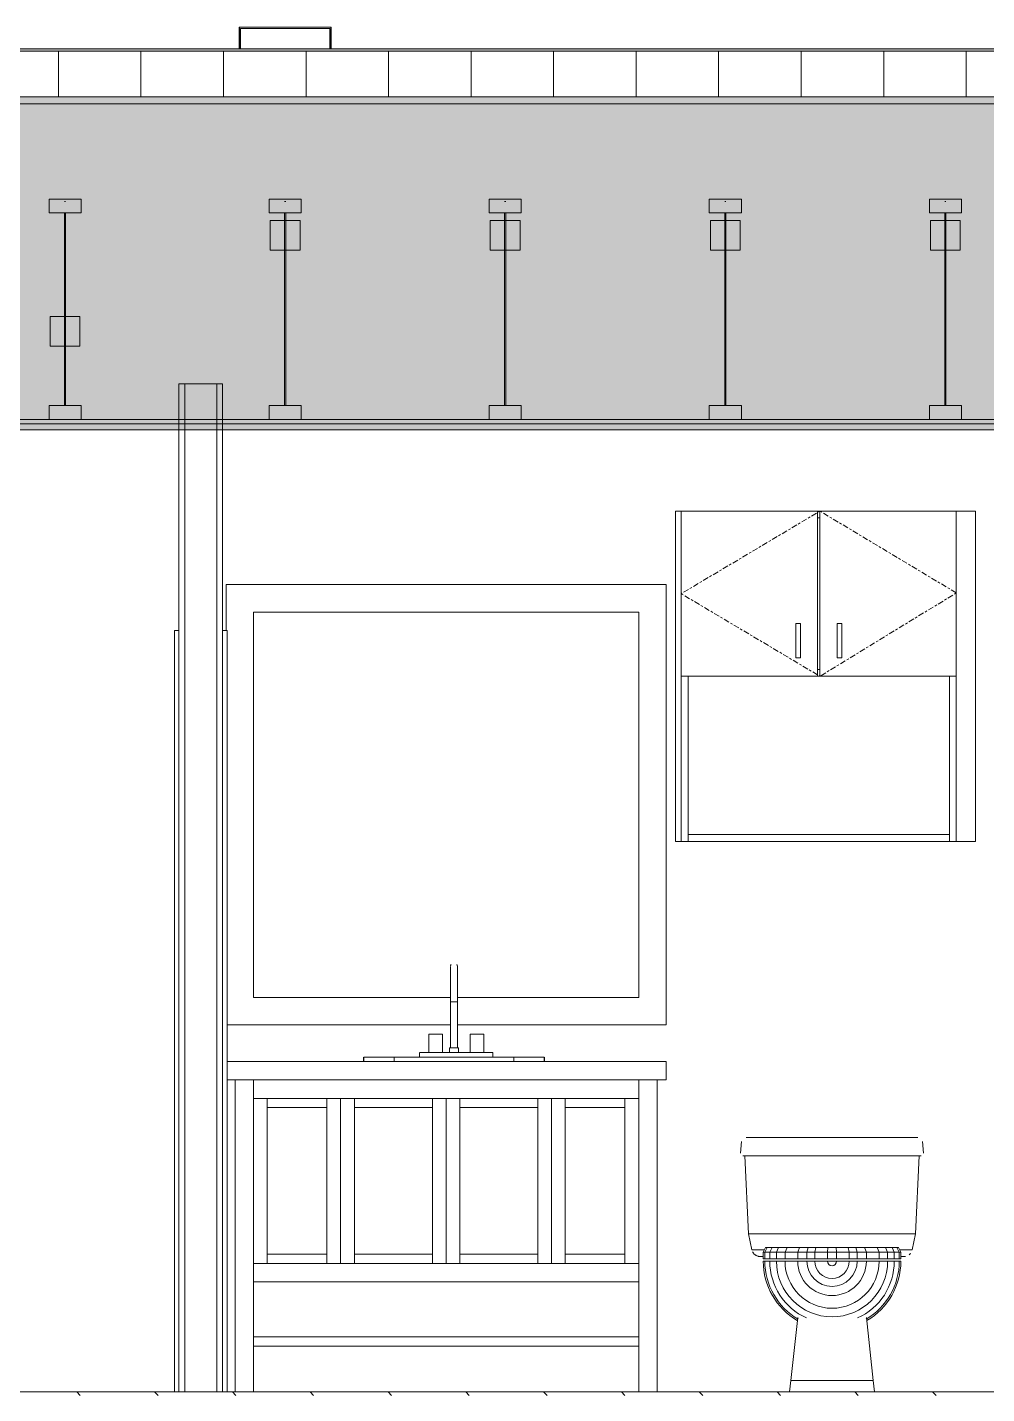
# Model space of a CAD drawing. Header units: inches. Extents: x -4168 to 1483, y -300 to 637.
# Drawn here: x -2666 to -2561.4, y 267.8 to 416.7 of the extents above; entities that cross this region are included whole.
import ezdxf

# ---------------------------------------------------------------- set-up
doc = ezdxf.new("R2010")
doc.units = ezdxf.units.IN
doc.header["$MEASUREMENT"] = 0
doc.linetypes.add('Center', pattern=[1.25, 0.25, -0.1875, 0.625, -0.1875])
doc.linetypes.add('Grid Line 1_2_', pattern=[0.875, 0.5, -0.125, 0.125, -0.125])
for name, color, linetype, lineweight in [('0-1', 7, 'Continuous', 5), ('0-2', 9, 'Continuous', 9), ('0-3', 55, 'Continuous', 9), ('A-DOOR-FRAM-1', 133, 'Continuous', 20), ('A-FLOR-7', 192, 'Continuous', 9), ('A-FLOR-LEVL-1', 51, 'Grid Line 1_2_', 9), ('A-FLOR-PATT-1', 45, 'Continuous', 9), ('A-GENM-1', 55, 'Continuous', 9), ('A-ROOF-1', 252, 'Continuous', 13), ('A-ROOF-2', 251, 'Continuous', 5), ('A-ROOF-3', 132, 'Continuous', 9), ('A-ROOF-PATT-1', 45, 'Continuous', 9), ('A-WALL-1', 253, 'Continuous', 9), ('A-WALL-2', 53, 'Continuous', 13), ('A-WALL-3', 9, 'Continuous', 9), ('A-WALL-6', 55, 'Continuous', 9), ('P-SANR-FIXT-1', 9, 'Continuous', 9), ('Q-CASE-1', 253, 'Continuous', 9), ('Q-CASE-2', 9, 'Continuous', 9), ('Q-CASE-3', 253, 'Center', 9), ('S-BEAM-2', 7, 'Continuous', 9), ('S-BEAM-4', 55, 'Continuous', 9)]:
    doc.layers.add(name, color=color, linetype=linetype, lineweight=lineweight)

# ---------------------------------------------------------------- blocks, each defined once
blk = doc.blocks.new('Toilet-Domestic-3D - Toilet-Domestic-3D-V26-BUILDING SECTION - NORTH_SOUTH THRU PARKING RAMP - LOOKING WEST')
at = {"layer": 'P-SANR-FIXT-1'}
for p, q in [((-2588.14, 295.29), (-2588.26, 294.02)), ((-2586.78, 295.75), (-2584.53, 295.75)), ((-2586.78, 295.75), (-2584.53, 295.75)), ((-2572.03, 295.75), (-2584.53, 295.75)), ((-2571.53, 295.75), (-2570.82, 295.75)), ((-2571.53, 295.75), (-2570.82, 295.75)), ((-2569.78, 295.75), (-2569.28, 295.75)), ((-2569.78, 295.75), (-2569.28, 295.75)), ((-2568.3, 294.02), (-2568.42, 295.29)), ((-2587.78, 293.75), (-2587.39, 285.25)), ((-2584.53, 293.75), (-2572.03, 293.75)), ((-2569.17, 285.25), (-2568.78, 293.75)), ((-2587.39, 285.25), (-2587.03, 283.49)), ((-2587.39, 285.25), (-2584.53, 285.25)), ((-2584.53, 285.25), (-2572.03, 285.25)), ((-2572.03, 285.25), (-2569.17, 285.25)), ((-2569.53, 283.49), (-2569.17, 285.25)), ((-2587.03, 283.49), (-2585.67, 283.49)), ((-2585.78, 283.24), (-2585.53, 283.75)), ((-2585.78, 283.25), (-2585.61, 283.25)), ((-2585.78, 282.5), (-2585.78, 283.25)), ((-2585.61, 283.24), (-2585.78, 283.24)), ((-2585.61, 283.24), (-2585.36, 283.75)), ((-2585.07, 283.24), (-2585.61, 283.24)), ((-2585.61, 282.5), (-2585.61, 283.24)), ((-2585.6, 283.25), (-2585.07, 283.25)), ((-2585.53, 283.75), (-2585.36, 283.75)), ((-2585.36, 283.75), (-2584.83, 283.75)), ((-2585.07, 283.24), (-2584.83, 283.75)), ((-2585.07, 283.25), (-2584.34, 283.25)), ((-2585.07, 282.5), (-2585.07, 283.25)), ((-2584.34, 283.24), (-2585.07, 283.24)), ((-2584.83, 283.75), (-2584.11, 283.75)), ((-2584.34, 283.24), (-2584.11, 283.75)), ((-2584.34, 283.25), (-2583.41, 283.25)), ((-2584.34, 282.5), (-2584.34, 283.25)), ((-2583.41, 283.24), (-2584.34, 283.24)), ((-2584.11, 283.75), (-2583.19, 283.75)), ((-2583.41, 283.24), (-2583.19, 283.75)), ((-2582.02, 283.24), (-2583.41, 283.24)), ((-2583.41, 282.5), (-2583.41, 283.24)), ((-2583.4, 283.25), (-2582.02, 283.25)), ((-2583.19, 283.75), (-2581.83, 283.75)), ((-2582.02, 283.25), (-2581.83, 283.75)), ((-2582.02, 283.25), (-2581.02, 283.25)), ((-2581.02, 283.24), (-2582.02, 283.24)), ((-2582.02, 282.5), (-2582.02, 283.24)), ((-2581.83, 283.75), (-2580.87, 283.75)), ((-2581.02, 283.25), (-2580.87, 283.75)), ((-2581.02, 283.25), (-2580.15, 283.25)), ((-2581.02, 282.5), (-2581.02, 283.25)), ((-2580.15, 283.24), (-2581.02, 283.24)), ((-2580.87, 283.75), (-2580.05, 283.75)), ((-2580.15, 283.25), (-2580.05, 283.75)), ((-2580.15, 283.25), (-2578.78, 283.25)), ((-2578.78, 283.24), (-2580.15, 283.24)), ((-2580.15, 282.5), (-2580.15, 283.24)), ((-2580.05, 283.75), (-2578.74, 283.75)), ((-2578.78, 283.25), (-2578.74, 283.75)), ((-2578.78, 283.25), (-2577.78, 283.25)), ((-2578.78, 282.5), (-2578.78, 283.25)), ((-2577.78, 283.24), (-2578.78, 283.24)), ((-2578.74, 283.75), (-2577.82, 283.75)), ((-2577.78, 283.25), (-2577.82, 283.75)), ((-2577.82, 283.75), (-2576.51, 283.75)), ((-2577.78, 283.25), (-2576.41, 283.25)), ((-2576.41, 283.24), (-2577.78, 283.24)), ((-2577.78, 282.5), (-2577.78, 283.24)), ((-2576.41, 283.25), (-2576.51, 283.75)), ((-2576.51, 283.75), (-2575.69, 283.75)), ((-2576.41, 283.25), (-2575.54, 283.25)), ((-2576.41, 282.5), (-2576.41, 283.25)), ((-2575.54, 283.24), (-2576.41, 283.24)), ((-2575.54, 283.25), (-2575.69, 283.75)), ((-2575.69, 283.75), (-2574.73, 283.75)), ((-2575.54, 283.25), (-2574.54, 283.25)), ((-2575.54, 282.5), (-2575.54, 283.25)), ((-2574.54, 283.24), (-2575.54, 283.24)), ((-2574.54, 283.25), (-2574.73, 283.75)), ((-2574.73, 283.75), (-2573.37, 283.75)), ((-2574.54, 283.25), (-2573.16, 283.25)), ((-2574.54, 282.5), (-2574.54, 283.25)), ((-2573.15, 283.24), (-2574.54, 283.24)), ((-2573.15, 283.24), (-2573.37, 283.75)), ((-2573.37, 283.75), (-2572.45, 283.75)), ((-2573.15, 283.25), (-2572.22, 283.25)), ((-2572.22, 283.24), (-2573.15, 283.24)), ((-2573.15, 282.5), (-2573.15, 283.24)), ((-2572.22, 283.24), (-2572.45, 283.75)), ((-2572.45, 283.75), (-2571.73, 283.75)), ((-2572.22, 283.25), (-2571.49, 283.25)), ((-2572.22, 282.5), (-2572.22, 283.25)), ((-2571.49, 283.24), (-2572.22, 283.24)), ((-2571.49, 283.24), (-2571.73, 283.75)), ((-2571.73, 283.75), (-2571.2, 283.75)), ((-2571.49, 283.25), (-2570.95, 283.25)), ((-2570.95, 283.24), (-2571.49, 283.24)), ((-2571.49, 282.5), (-2571.49, 283.24)), ((-2570.95, 283.24), (-2571.2, 283.75)), ((-2571.2, 283.75), (-2571.03, 283.75)), ((-2570.78, 283.24), (-2571.03, 283.75)), ((-2570.95, 283.25), (-2570.78, 283.25)), ((-2570.95, 282.5), (-2570.95, 283.25)), ((-2570.78, 283.24), (-2570.95, 283.24)), ((-2570.89, 283.49), (-2569.53, 283.49)), ((-2570.78, 282.5), (-2570.78, 283.25)), ((-2585.61, 282.5), (-2585.78, 282.5)), ((-2585.78, 282.25), (-2585.61, 282.25)), ((-2585.07, 282.5), (-2585.61, 282.5)), ((-2585.61, 282.25), (-2585.07, 282.25)), ((-2584.34, 282.5), (-2585.07, 282.5)), ((-2585.07, 282.25), (-2584.34, 282.25)), ((-2583.41, 282.5), (-2584.34, 282.5)), ((-2584.34, 282.25), (-2583.41, 282.25)), ((-2582.02, 282.5), (-2583.41, 282.5)), ((-2583.41, 282.25), (-2582.02, 282.25)), ((-2581.02, 282.5), (-2582.02, 282.5)), ((-2582.02, 282.25), (-2581.02, 282.25)), ((-2580.15, 282.5), (-2581.02, 282.5)), ((-2581.02, 282.25), (-2580.15, 282.25)), ((-2578.78, 282.5), (-2580.15, 282.5)), ((-2580.15, 282.25), (-2578.78, 282.25)), ((-2577.78, 282.5), (-2578.78, 282.5)), ((-2578.78, 282.25), (-2578.28, 282.25)), ((-2578.28, 282.25), (-2577.78, 282.25)), ((-2576.41, 282.5), (-2577.78, 282.5)), ((-2577.78, 282.25), (-2576.41, 282.25)), ((-2575.54, 282.5), (-2576.41, 282.5)), ((-2576.41, 282.25), (-2575.54, 282.25)), ((-2574.54, 282.5), (-2575.54, 282.5)), ((-2575.54, 282.25), (-2574.54, 282.25)), ((-2573.15, 282.5), (-2574.54, 282.5)), ((-2574.54, 282.25), (-2573.15, 282.25)), ((-2572.22, 282.5), (-2573.15, 282.5)), ((-2573.15, 282.25), (-2572.22, 282.25)), ((-2571.49, 282.5), (-2572.22, 282.5)), ((-2572.22, 282.25), (-2571.49, 282.25)), ((-2570.95, 282.5), (-2571.49, 282.5)), ((-2571.49, 282.25), (-2570.95, 282.25)), ((-2570.78, 282.5), (-2570.95, 282.5)), ((-2570.95, 282.25), (-2570.78, 282.25)), ((-2582.03, 276.12), (-2582.78, 269.25)), ((-2573.78, 269.25), (-2574.53, 276.12)), ((-2582.78, 269.25), (-2582.92, 268)), ((-2582.56, 269.25), (-2582.78, 269.25)), ((-2582.78, 269.25), (-2582.56, 269.25)), ((-2581.92, 269.25), (-2582.56, 269.25)), ((-2582.56, 269.25), (-2581.92, 269.25)), ((-2580.93, 269.25), (-2581.92, 269.25)), ((-2581.92, 269.25), (-2580.93, 269.25)), ((-2579.67, 269.25), (-2580.93, 269.25)), ((-2580.93, 269.25), (-2579.67, 269.25)), ((-2578.28, 269.25), (-2579.67, 269.25)), ((-2579.67, 269.25), (-2578.28, 269.25)), ((-2576.89, 269.25), (-2578.28, 269.25)), ((-2578.28, 269.25), (-2574, 269.25)), ((-2575.63, 269.25), (-2576.89, 269.25)), ((-2574.64, 269.25), (-2575.63, 269.25)), ((-2574, 269.25), (-2574.64, 269.25)), ((-2573.78, 269.25), (-2574, 269.25)), ((-2574, 269.25), (-2573.78, 269.25)), ((-2573.64, 268), (-2573.78, 269.25))]:
    blk.add_line(p, q, dxfattribs=at)
at = {"layer": 'P-SANR-FIXT-1', "flags": 128}
for points in [[(-2584.53, 295.75), (-2584.65, 295.75), (-2584.78, 295.75), (-2584.9, 295.75), (-2585.03, 295.75), (-2585.15, 295.75), (-2585.27, 295.75), (-2585.39, 295.75), (-2585.51, 295.75), (-2585.63, 295.75), (-2585.74, 295.75), (-2585.86, 295.75), (-2585.97, 295.75), (-2586.08, 295.75), (-2586.19, 295.75), (-2586.29, 295.75), (-2586.39, 295.75), (-2586.49, 295.75), (-2586.59, 295.75), (-2586.68, 295.75), (-2586.77, 295.75), (-2586.85, 295.75), (-2586.93, 295.75), (-2587.01, 295.75), (-2587.08, 295.75), (-2587.15, 295.75), (-2587.22, 295.75), (-2587.28, 295.75), (-2587.34, 295.75), (-2587.39, 295.75), (-2587.44, 295.75), (-2587.48, 295.75), (-2587.52, 295.75), (-2587.55, 295.75), (-2587.58, 295.75), (-2587.6, 295.75), (-2587.62, 295.75), (-2587.63, 295.75), (-2587.64, 295.75), (-2587.65, 295.75), (-2587.65, 295.75)], [(-2568.91, 295.75), (-2568.92, 295.75), (-2568.92, 295.75), (-2568.94, 295.75), (-2568.95, 295.75), (-2568.98, 295.75), (-2569, 295.75), (-2569.03, 295.75), (-2569.07, 295.75), (-2569.11, 295.75), (-2569.16, 295.75), (-2569.21, 295.75), (-2569.27, 295.75), (-2569.33, 295.75), (-2569.39, 295.75), (-2569.46, 295.75), (-2569.53, 295.75), (-2569.61, 295.75), (-2569.69, 295.75), (-2569.77, 295.75), (-2569.86, 295.75), (-2569.95, 295.75), (-2570.04, 295.75), (-2570.14, 295.75), (-2570.24, 295.75), (-2570.35, 295.75), (-2570.45, 295.75), (-2570.56, 295.75), (-2570.67, 295.75), (-2570.79, 295.75), (-2570.9, 295.75), (-2571.02, 295.75), (-2571.14, 295.75), (-2571.26, 295.75), (-2571.38, 295.75), (-2571.5, 295.75), (-2571.62, 295.75), (-2571.75, 295.75), (-2571.87, 295.75), (-2572, 295.75), (-2572.03, 295.75)], [(-2588.01, 293.75), (-2588, 293.75), (-2588, 293.75), (-2587.98, 293.75), (-2587.96, 293.75), (-2587.94, 293.75), (-2587.91, 293.75), (-2587.87, 293.75), (-2587.83, 293.75), (-2587.78, 293.75), (-2587.73, 293.75), (-2587.68, 293.75), (-2587.61, 293.75), (-2587.55, 293.75), (-2587.48, 293.75), (-2587.4, 293.75), (-2587.32, 293.75), (-2587.23, 293.75), (-2587.14, 293.75), (-2587.05, 293.75), (-2586.95, 293.75), (-2586.85, 293.75), (-2586.75, 293.75), (-2586.64, 293.75), (-2586.52, 293.75), (-2586.41, 293.75), (-2586.29, 293.75), (-2586.17, 293.75), (-2586.04, 293.75), (-2585.92, 293.75), (-2585.79, 293.75), (-2585.66, 293.75), (-2585.53, 293.75), (-2585.39, 293.75), (-2585.26, 293.75), (-2585.12, 293.75), (-2584.98, 293.75), (-2584.85, 293.75), (-2584.71, 293.75), (-2584.57, 293.75), (-2584.53, 293.75)], [(-2572.03, 293.75), (-2571.89, 293.75), (-2571.75, 293.75), (-2571.61, 293.75), (-2571.48, 293.75), (-2571.34, 293.75), (-2571.2, 293.75), (-2571.07, 293.75), (-2570.94, 293.75), (-2570.81, 293.75), (-2570.68, 293.75), (-2570.55, 293.75), (-2570.42, 293.75), (-2570.3, 293.75), (-2570.18, 293.75), (-2570.07, 293.75), (-2569.95, 293.75), (-2569.84, 293.75), (-2569.74, 293.75), (-2569.63, 293.75), (-2569.54, 293.75), (-2569.44, 293.75), (-2569.35, 293.75), (-2569.26, 293.75), (-2569.18, 293.75), (-2569.1, 293.75), (-2569.03, 293.75), (-2568.96, 293.75), (-2568.9, 293.75), (-2568.84, 293.75), (-2568.79, 293.75), (-2568.74, 293.75), (-2568.7, 293.75), (-2568.66, 293.75), (-2568.63, 293.75), (-2568.6, 293.75), (-2568.58, 293.75), (-2568.57, 293.75), (-2568.56, 293.75), (-2568.55, 293.75), (-2568.55, 293.75)], [(-2586.07, 282.75), (-2586.07, 282.75), (-2586.06, 282.75), (-2586.06, 282.75), (-2586.05, 282.75), (-2586.04, 282.75), (-2586.02, 282.75), (-2586.01, 282.75), (-2585.99, 282.75), (-2585.97, 282.75), (-2585.95, 282.75), (-2585.92, 282.75), (-2585.89, 282.75), (-2585.86, 282.75), (-2585.83, 282.75), (-2585.8, 282.75)], [(-2570.77, 282.75), (-2570.74, 282.75), (-2570.7, 282.75), (-2570.67, 282.75), (-2570.65, 282.75), (-2570.62, 282.75), (-2570.6, 282.75), (-2570.58, 282.75), (-2570.56, 282.75), (-2570.54, 282.75), (-2570.53, 282.75), (-2570.51, 282.75), (-2570.51, 282.75), (-2570.5, 282.75), (-2570.49, 282.75), (-2570.49, 282.75), (-2570.49, 282.75)]]:
    blk.add_lwpolyline(points, dxfattribs=at)
at = {"layer": 'P-SANR-FIXT-1'}
for radius, start, end in [(7.5, 180, 239.5183), (7.33, 180, 239.6408), (6.79, 180, 245.7328), (6.06, 180, 0), (5.13, 180, 0), (3.74, 180, 0), (2.74, 180, 0), (1.87, 180, 0), (0.5, 180, 0), (6.79, 294.2672, 0), (7.33, 300.3592, 0), (7.5, 300.4817, 0)]:
    blk.add_arc((-2578.28, 282.25), radius, start, end, dxfattribs=at)
blk.add_open_spline([(-2586.95, 283.28), (-2586.93, 283.25), (-2586.9, 283.19), (-2586.84, 283.11), (-2586.76, 283.03), (-2586.68, 282.96), (-2586.59, 282.89), (-2586.49, 282.84), (-2586.39, 282.8), (-2586.25, 282.76), (-2586.14, 282.75), (-2586.07, 282.75)], degree=3, knots=[0.1752548, 0.1752548, 0.1752548, 0.1752548, 0.25, 0.3333333, 0.4166667, 0.5, 0.5833333, 0.6666667, 0.75, 0.8333333, 1, 1, 1, 1], dxfattribs=at)
for points in [[(-2569.88, 282.96), (-2569.85, 282.98), (-2569.8, 283.03), (-2569.75, 283.08), (-2569.73, 283.11)], [(-2570.49, 282.75), (-2570.42, 282.75), (-2570.34, 282.76), (-2570.27, 282.77)]]:
    blk.add_open_spline(points, degree=3, dxfattribs=at)
blk = doc.blocks.new('Bath Vanity - Bath Vanity 48_-V4-BUILDING SECTION - NORTH_SOUTH THRU PARKING RAMP - LOOKING WEST')
at = {"layer": 'Q-CASE-2'}
for p, q in [((-2644.25, 172), (-2596.37, 172)), ((-2596.37, 172), (-2596.37, 170)), ((-2596.37, 170), (-2644.25, 170)), ((-2643.37, 170), (-2643.37, 136)), ((-2641.37, 168), (-2641.37, 170)), ((-2641.37, 170), (-2641.37, 136)), ((-2599.37, 170), (-2599.37, 168)), ((-2599.37, 170), (-2599.37, 136)), ((-2597.37, 170), (-2597.37, 136)), ((-2641.37, 168), (-2639.87, 168)), ((-2641.37, 168), (-2641.37, 150)), ((-2599.37, 168), (-2641.37, 168)), ((-2639.87, 168), (-2639.87, 167)), ((-2633.37, 168), (-2639.87, 168)), ((-2639.87, 150), (-2639.87, 168)), ((-2639.87, 167), (-2633.37, 167)), ((-2639.87, 167), (-2639.87, 151)), ((-2633.37, 167), (-2639.87, 167)), ((-2633.37, 167), (-2633.37, 168)), ((-2633.37, 168), (-2631.87, 168)), ((-2633.37, 168), (-2633.37, 150)), ((-2633.37, 151), (-2633.37, 167)), ((-2631.87, 150), (-2631.87, 168)), ((-2631.87, 168), (-2630.37, 168)), ((-2631.87, 168), (-2631.87, 150)), ((-2630.37, 168), (-2630.37, 167)), ((-2621.87, 168), (-2630.37, 168)), ((-2630.37, 150), (-2630.37, 168)), ((-2630.37, 167), (-2621.87, 167)), ((-2630.37, 167), (-2630.37, 151)), ((-2621.87, 167), (-2630.37, 167)), ((-2621.87, 167), (-2621.87, 168)), ((-2621.87, 168), (-2620.37, 168)), ((-2621.87, 168), (-2621.87, 150)), ((-2621.87, 151), (-2621.87, 167)), ((-2620.37, 150), (-2620.37, 168)), ((-2620.37, 168), (-2618.87, 168)), ((-2620.37, 168), (-2620.37, 150)), ((-2618.87, 168), (-2618.87, 167)), ((-2610.37, 168), (-2618.87, 168)), ((-2618.87, 150), (-2618.87, 168)), ((-2618.87, 167), (-2610.37, 167)), ((-2618.87, 167), (-2618.87, 151)), ((-2610.37, 167), (-2618.87, 167)), ((-2610.37, 167), (-2610.37, 168)), ((-2610.37, 168), (-2608.87, 168)), ((-2610.37, 168), (-2610.37, 150)), ((-2610.37, 151), (-2610.37, 167)), ((-2608.87, 150), (-2608.87, 168)), ((-2608.87, 168), (-2607.37, 168)), ((-2608.87, 168), (-2608.87, 150)), ((-2607.37, 168), (-2607.37, 167)), ((-2600.87, 168), (-2607.37, 168)), ((-2607.37, 150), (-2607.37, 168)), ((-2607.37, 167), (-2607.37, 151)), ((-2600.87, 167), (-2607.37, 167)), ((-2607.37, 167), (-2600.87, 167)), ((-2600.87, 167), (-2600.87, 168)), ((-2600.87, 168), (-2599.37, 168)), ((-2600.87, 168), (-2600.87, 150)), ((-2600.87, 151), (-2600.87, 167)), ((-2599.37, 150), (-2599.37, 168)), ((-2639.87, 151), (-2639.87, 150)), ((-2633.37, 151), (-2639.87, 151)), ((-2639.87, 151), (-2633.37, 151)), ((-2633.37, 150), (-2633.37, 151)), ((-2630.37, 151), (-2630.37, 150)), ((-2621.87, 151), (-2630.37, 151)), ((-2630.37, 151), (-2621.87, 151)), ((-2621.87, 150), (-2621.87, 151)), ((-2618.87, 151), (-2618.87, 150)), ((-2610.37, 151), (-2618.87, 151)), ((-2618.87, 151), (-2610.37, 151)), ((-2610.37, 150), (-2610.37, 151)), ((-2607.37, 151), (-2600.87, 151)), ((-2607.37, 151), (-2607.37, 150)), ((-2600.87, 151), (-2607.37, 151)), ((-2600.87, 150), (-2600.87, 151)), ((-2639.87, 150), (-2641.37, 150)), ((-2641.37, 148), (-2641.37, 150)), ((-2599.37, 150), (-2641.37, 150)), ((-2639.87, 150), (-2633.37, 150)), ((-2631.87, 150), (-2633.37, 150)), ((-2630.37, 150), (-2631.87, 150)), ((-2630.37, 150), (-2621.87, 150)), ((-2620.37, 150), (-2621.87, 150)), ((-2618.87, 150), (-2620.37, 150)), ((-2618.87, 150), (-2610.37, 150)), ((-2608.87, 150), (-2610.37, 150)), ((-2607.37, 150), (-2608.87, 150)), ((-2607.37, 150), (-2600.87, 150)), ((-2599.37, 150), (-2600.87, 150)), ((-2599.37, 150), (-2599.37, 148)), ((-2599.37, 148), (-2641.37, 148)), ((-2641.37, 142), (-2599.37, 142)), ((-2641.37, 141), (-2599.37, 141))]:
    blk.add_line(p, q, dxfattribs=at)
blk = doc.blocks.new('BATHROOM MIRROR - BATHROOM MIRROR 48_-V5-BUILDING SECTION - NORTH_SOUTH THRU PARKING RAMP - LOOKING WEST')
at = {"layer": 'Q-CASE-2'}
for p, q in [((-2596.37, 224), (-2644.37, 224)), ((-2644.37, 224), (-2644.37, 219)), ((-2596.37, 176), (-2596.37, 224)), ((-2641.37, 179), (-2641.37, 221)), ((-2641.37, 221), (-2599.37, 221)), ((-2599.37, 221), (-2599.37, 179)), ((-2619.88, 179), (-2641.37, 179)), ((-2599.37, 179), (-2619.14, 179)), ((-2644.25, 176), (-2619.88, 176)), ((-2619.14, 176), (-2596.37, 176))]:
    blk.add_line(p, q, dxfattribs=at)
blk = doc.blocks.new('300 Series Wall Hung Cabinet_326 - 30_-V6-BUILDING SECTION - NORTH_SOUTH THRU PARKING RAMP - LOOKING WEST')
at = {"layer": 'Q-CASE-1'}
for p, q in [((-2579.85, 232), (-2594.73, 232)), ((-2594.73, 232), (-2594.73, 214)), ((-2579.85, 214), (-2579.85, 232)), ((-2579.85, 232), (-2579.6, 232)), ((-2579.6, 231.25), (-2579.85, 231.25)), ((-2564.73, 232), (-2579.6, 232)), ((-2579.6, 232), (-2579.6, 214)), ((-2564.73, 214), (-2564.73, 232)), ((-2579.85, 214.75), (-2579.6, 214.75)), ((-2594.73, 214), (-2579.85, 214)), ((-2594.73, 196), (-2594.73, 214)), ((-2593.98, 214), (-2593.98, 196)), ((-2579.6, 214), (-2579.85, 214)), ((-2579.6, 214), (-2564.73, 214)), ((-2565.48, 196), (-2565.48, 214)), ((-2564.73, 214), (-2564.73, 196)), ((-2593.98, 196.75), (-2565.48, 196.75)), ((-2593.98, 196.75), (-2593.98, 196)), ((-2565.48, 196), (-2565.48, 196.75)), ((-2594.73, 196), (-2593.98, 196)), ((-2565.48, 196), (-2593.98, 196)), ((-2565.48, 196), (-2564.73, 196))]:
    blk.add_line(p, q, dxfattribs=at)
at = {"layer": 'Q-CASE-2'}
for p, q in [((-2582.22, 219.75), (-2581.73, 219.75)), ((-2582.22, 216), (-2582.22, 219.75)), ((-2581.73, 219.75), (-2581.73, 216)), ((-2577.72, 219.75), (-2577.23, 219.75)), ((-2577.72, 216), (-2577.72, 219.75)), ((-2577.23, 219.75), (-2577.23, 216)), ((-2582.22, 216), (-2581.73, 216)), ((-2577.72, 216), (-2577.23, 216))]:
    blk.add_line(p, q, dxfattribs=at)
at = {"layer": 'Q-CASE-3'}
for p, q in [((-2579.6, 232), (-2594.73, 223)), ((-2579.6, 232), (-2564.73, 223.08)), ((-2594.73, 223), (-2579.6, 214)), ((-2564.73, 223.08), (-2579.6, 214))]:
    blk.add_line(p, q, dxfattribs=at)
blk = doc.blocks.new('SWING - SINGLE - FLUSH - SWING - FLUSH - 2-10 x 6-8 - PRIVACY-V7-BUILDING SECTION - NORTH_SOUTH THRU PARKING RAMP - LOOKING WEST')
at = {"layer": 'A-DOOR-FRAM-1'}
for p, q in [((-2650, 219), (-2650, 136)), ((-2649.5, 219), (-2650, 219)), ((-2649.5, 136), (-2649.5, 219)), ((-2644.25, 219), (-2644.75, 219)), ((-2644.75, 219), (-2644.75, 136)), ((-2644.25, 136), (-2644.25, 219)), ((-2650, 136), (-2649.5, 136)), ((-2644.75, 136), (-2644.25, 136))]:
    blk.add_line(p, q, dxfattribs=at)
blk = doc.blocks.new('CTR - 1st Phase - Unit Layouts_rvt-1-BUILDING SECTION - NORTH_SOUTH THRU PARKING RAMP - LOOKING WEST')
at = {"layer": 'A-WALL-1'}
for p, q in [((-2649.5, 377.87), (-2649.5, 268)), ((-2644.75, 377.87), (-2649.5, 377.87)), ((-2644.75, 268), (-2644.75, 377.87)), ((-2649.5, 268), (-2644.75, 268))]:
    blk.add_line(p, q, dxfattribs=at)
at = {"layer": 'A-WALL-2'}
for p, q in [((-2648.87, 377.87), (-2648.87, 268)), ((-2645.37, 377.87), (-2645.37, 268))]:
    blk.add_line(p, q, dxfattribs=at)
at = {"layer": 'A-WALL-3'}
for p, q in [((-2594.73, 364), (-2595.37, 364)), ((-2595.37, 364), (-2595.37, 328)), ((-2562.65, 364), (-2564.73, 364)), ((-2562.65, 328), (-2562.65, 364)), ((-2595.37, 328), (-2594.73, 328)), ((-2564.73, 328), (-2562.65, 328))]:
    blk.add_line(p, q, dxfattribs=at)
at = {"layer": 'P-SANR-FIXT-1'}
for p, q in [((-2619.89, 314.39), (-2619.89, 314.4)), ((-2619.14, 314.41), (-2619.14, 314.39)), ((-2619.89, 313.19), (-2619.89, 305.5)), ((-2619.14, 305.5), (-2619.14, 313.19)), ((-2619.89, 311.87), (-2619.89, 310.5)), ((-2619.14, 310.5), (-2619.14, 311.87)), ((-2619.51, 310.5), (-2619.88, 310.5)), ((-2619.15, 310.5), (-2619.51, 310.5)), ((-2622.26, 307), (-2622.26, 304.99)), ((-2622.26, 307), (-2620.76, 307)), ((-2620.76, 304.99), (-2620.76, 307)), ((-2617.76, 307), (-2617.76, 304.99)), ((-2617.76, 307), (-2616.26, 307)), ((-2616.26, 304.99), (-2616.26, 307)), ((-2620.01, 305.5), (-2620.01, 304.99)), ((-2620.01, 305.5), (-2619.01, 305.5)), ((-2619.01, 304.99), (-2619.01, 305.5)), ((-2629.39, 304.5), (-2629.39, 304)), ((-2629.35, 304.5), (-2626.03, 304.5)), ((-2629.35, 304.5), (-2629.35, 304)), ((-2626.03, 304.5), (-2612.99, 304.5)), ((-2626.03, 304.5), (-2626.03, 304)), ((-2623.26, 304.99), (-2623.26, 304.5)), ((-2623.24, 304.99), (-2622.51, 304.99)), ((-2622.51, 304.99), (-2621.51, 304.99)), ((-2621.51, 304.99), (-2617.01, 304.99)), ((-2617.01, 304.99), (-2616.01, 304.99)), ((-2616.01, 304.99), (-2615.28, 304.99)), ((-2615.26, 304.5), (-2615.26, 304.99)), ((-2612.99, 304.5), (-2609.67, 304.5)), ((-2612.99, 304), (-2612.99, 304.5)), ((-2609.67, 304.5), (-2609.67, 304)), ((-2609.63, 304), (-2609.63, 304.5))]:
    blk.add_line(p, q, dxfattribs=at)
at = {"layer": 'P-SANR-FIXT-1', "flags": 128}
for points in [[(-2619.89, 314.37), (-2619.89, 314.37), (-2619.89, 314.37), (-2619.89, 314.36), (-2619.89, 314.34), (-2619.89, 314.33), (-2619.89, 314.3), (-2619.89, 314.28), (-2619.89, 314.25), (-2619.89, 314.21), (-2619.89, 314.18), (-2619.89, 314.14), (-2619.89, 314.09), (-2619.89, 314.04), (-2619.89, 313.99), (-2619.89, 313.94), (-2619.89, 313.88), (-2619.89, 313.82), (-2619.89, 313.75), (-2619.89, 313.69), (-2619.89, 313.62), (-2619.89, 313.54), (-2619.89, 313.47), (-2619.89, 313.39), (-2619.89, 313.31), (-2619.89, 313.23), (-2619.89, 313.14), (-2619.89, 313.05), (-2619.89, 312.96), (-2619.89, 312.87), (-2619.89, 312.78), (-2619.89, 312.69), (-2619.89, 312.59), (-2619.89, 312.5), (-2619.89, 312.4), (-2619.89, 312.3), (-2619.89, 312.2), (-2619.89, 312.1), (-2619.89, 312), (-2619.89, 311.9), (-2619.89, 311.87)], [(-2619.88, 314.43), (-2619.88, 314.45), (-2619.88, 314.46), (-2619.87, 314.48), (-2619.87, 314.49), (-2619.86, 314.51), (-2619.86, 314.52), (-2619.85, 314.53), (-2619.84, 314.55), (-2619.84, 314.56), (-2619.83, 314.57)], [(-2619.2, 314.58), (-2619.19, 314.56), (-2619.18, 314.55), (-2619.17, 314.54), (-2619.17, 314.52), (-2619.16, 314.51), (-2619.16, 314.5), (-2619.15, 314.48), (-2619.15, 314.47), (-2619.15, 314.45), (-2619.14, 314.44), (-2619.14, 314.42)], [(-2619.14, 311.87), (-2619.14, 311.97), (-2619.14, 312.07), (-2619.14, 312.17), (-2619.14, 312.27), (-2619.14, 312.37), (-2619.14, 312.47), (-2619.14, 312.57), (-2619.14, 312.66), (-2619.14, 312.76), (-2619.14, 312.85), (-2619.14, 312.94), (-2619.14, 313.03), (-2619.14, 313.12), (-2619.14, 313.2), (-2619.14, 313.29), (-2619.14, 313.37), (-2619.14, 313.45), (-2619.14, 313.52), (-2619.14, 313.6), (-2619.14, 313.67), (-2619.14, 313.74), (-2619.14, 313.8), (-2619.14, 313.86), (-2619.14, 313.92), (-2619.14, 313.98), (-2619.14, 314.03), (-2619.14, 314.08), (-2619.14, 314.13), (-2619.14, 314.17), (-2619.14, 314.21), (-2619.14, 314.24), (-2619.14, 314.27), (-2619.14, 314.3), (-2619.14, 314.32), (-2619.14, 314.34), (-2619.14, 314.35), (-2619.14, 314.36), (-2619.14, 314.37), (-2619.14, 314.37), (-2619.14, 314.37)], [(-2619.89, 313.19), (-2619.89, 313.23), (-2619.89, 313.28), (-2619.89, 313.33), (-2619.89, 313.38), (-2619.89, 313.42), (-2619.89, 313.47), (-2619.89, 313.52), (-2619.89, 313.56), (-2619.89, 313.61), (-2619.89, 313.65), (-2619.89, 313.69), (-2619.89, 313.74), (-2619.89, 313.78), (-2619.89, 313.82), (-2619.89, 313.86), (-2619.89, 313.9), (-2619.89, 313.93), (-2619.89, 313.97), (-2619.89, 314.01), (-2619.89, 314.04), (-2619.89, 314.07), (-2619.89, 314.1), (-2619.89, 314.13), (-2619.89, 314.16)], [(-2619.14, 314.14), (-2619.14, 314.11), (-2619.14, 314.08), (-2619.14, 314.05), (-2619.14, 314.01), (-2619.14, 313.98), (-2619.14, 313.94), (-2619.14, 313.91), (-2619.14, 313.87), (-2619.14, 313.83), (-2619.14, 313.79), (-2619.14, 313.75), (-2619.14, 313.7), (-2619.14, 313.66), (-2619.14, 313.62), (-2619.14, 313.57), (-2619.14, 313.53), (-2619.14, 313.48), (-2619.14, 313.44), (-2619.14, 313.39), (-2619.14, 313.34), (-2619.14, 313.3), (-2619.14, 313.25), (-2619.14, 313.2), (-2619.14, 313.19)]]:
    blk.add_lwpolyline(points, dxfattribs=at)
at = {"layer": '0-2'}
for name, p in [('300 Series Wall Hung Cabinet_326 - 30_-V6-BUILDING SECTION - NORTH_SOUTH THRU PARKING RAMP - LOOKING WEST', (0, 132)), ('BATHROOM MIRROR - BATHROOM MIRROR 48_-V5-BUILDING SECTION - NORTH_SOUTH THRU PARKING RAMP - LOOKING WEST', (0, 132)), ('SWING - SINGLE - FLUSH - SWING - FLUSH - 2-10 x 6-8 - PRIVACY-V7-BUILDING SECTION - NORTH_SOUTH THRU PARKING RAMP - LOOKING WEST', (0, 132)), ('Bath Vanity - Bath Vanity 48_-V4-BUILDING SECTION - NORTH_SOUTH THRU PARKING RAMP - LOOKING WEST', (0, 132)), ('Toilet-Domestic-3D - Toilet-Domestic-3D-V26-BUILDING SECTION - NORTH_SOUTH THRU PARKING RAMP - LOOKING WEST', (0, 0))]:
    blk.add_blockref(name, p, dxfattribs=at)
blk = doc.blocks.new('TRUSS - 24_-2435176-BUILDING SECTION - NORTH_SOUTH THRU PARKING RAMP - LOOKING WEST')
at = {"layer": 'S-BEAM-2'}
for p, q in [((-2519.67, 134), (-2519.67, 132.5)), ((-2516.17, 134), (-2519.67, 134)), ((-2516.17, 132.5), (-2516.17, 134)), ((-2519.67, 132.5), (-2516.17, 132.5)), ((-2516.3, 131.68), (-2519.55, 131.68)), ((-2519.55, 131.68), (-2519.55, 128.43)), ((-2516.3, 128.43), (-2516.3, 131.68)), ((-2519.55, 128.43), (-2516.3, 128.43)), ((-2519.67, 111.5), (-2519.67, 110)), ((-2516.17, 111.5), (-2519.67, 111.5)), ((-2516.17, 110), (-2516.17, 111.5)), ((-2519.67, 110), (-2516.17, 110))]:
    blk.add_line(p, q, dxfattribs=at)
at = {"layer": 'S-BEAM-4'}
for p, q in [((-2517.86, 133.75), (-2517.99, 133.75)), ((-2517.99, 132.5), (-2517.99, 111.5)), ((-2517.86, 111.5), (-2517.86, 132.5))]:
    blk.add_line(p, q, dxfattribs=at)
blk = doc.blocks.new('TRUSS - 24_-2435216-BUILDING SECTION - NORTH_SOUTH THRU PARKING RAMP - LOOKING WEST')
at = {"layer": 'S-BEAM-2'}
for p, q in [((-2663.67, 134), (-2663.67, 132.5)), ((-2660.17, 134), (-2663.67, 134)), ((-2660.17, 132.5), (-2660.17, 134)), ((-2663.67, 132.5), (-2660.17, 132.5)), ((-2660.3, 121.22), (-2663.55, 121.22)), ((-2663.55, 121.22), (-2663.55, 117.97)), ((-2660.3, 117.97), (-2660.3, 121.22)), ((-2663.55, 117.97), (-2660.3, 117.97)), ((-2663.67, 111.5), (-2663.67, 110)), ((-2660.17, 111.5), (-2663.67, 111.5)), ((-2660.17, 110), (-2660.17, 111.5)), ((-2663.67, 110), (-2660.17, 110))]:
    blk.add_line(p, q, dxfattribs=at)
at = {"layer": 'S-BEAM-4'}
for p, q in [((-2661.86, 133.75), (-2661.99, 133.75)), ((-2661.99, 132.5), (-2661.99, 111.5)), ((-2661.86, 111.5), (-2661.86, 132.5))]:
    blk.add_line(p, q, dxfattribs=at)
blk = doc.blocks.new('CTR - 1st Phase - Structure_rvt-1-BUILDING SECTION - NORTH_SOUTH THRU PARKING RAMP - LOOKING WEST')
at = {"layer": '0-3'}
for name, p in [('TRUSS - 24_-2435216-BUILDING SECTION - NORTH_SOUTH THRU PARKING RAMP - LOOKING WEST', (0, 264)), ('TRUSS - 24_-2435176-BUILDING SECTION - NORTH_SOUTH THRU PARKING RAMP - LOOKING WEST', (-120, 264)), ('TRUSS - 24_-2435176-BUILDING SECTION - NORTH_SOUTH THRU PARKING RAMP - LOOKING WEST', (-96, 264)), ('TRUSS - 24_-2435176-BUILDING SECTION - NORTH_SOUTH THRU PARKING RAMP - LOOKING WEST', (-72, 264)), ('TRUSS - 24_-2435176-BUILDING SECTION - NORTH_SOUTH THRU PARKING RAMP - LOOKING WEST', (-48, 264))]:
    blk.add_blockref(name, p, dxfattribs=at)
blk = doc.blocks.new('Family1 - SCUPPER - east_west-2920095-BUILDING SECTION - NORTH_SOUTH THRU PARKING RAMP - LOOKING WEST')
at = {"layer": 'A-GENM-1'}
for p, q in [((-2632.92, 416.73), (-2642.92, 416.73)), ((-2642.92, 416.73), (-2642.92, 414.39)), ((-2642.8, 414.39), (-2642.8, 416.6)), ((-2642.8, 416.6), (-2633.05, 416.6)), ((-2633.05, 416.6), (-2633.05, 414.39)), ((-2632.92, 414.39), (-2632.92, 416.73))]:
    blk.add_line(p, q, dxfattribs=at)

msp = doc.modelspace()

# ---------------------------------------------------------------- hatches: boundary and pattern name
at = {"layer": 'A-FLOR-PATT-1'}
h = msp.add_hatch(dxfattribs=at)
h.set_pattern_fill('FP_2', color=256, style=0, pattern_type=2)
h.set_pattern_definition([(135, (-3769.654, 146.633), (-4.24264, -4.24264), [])])
h.paths.add_polyline_path([(-2920.7612, 267.625), (-2076.7987, 267.625), (-2076.7987, 268), (-3408.6737, 268), (-3408.6737, 267.625), (-2924.0475, 267.625)], flags=0)
h.paths.add_polyline_path([(-3855.8487, 267.625), (-3855.8175, 267.6271), (-3855.8487, 267.6271)], flags=0)
h.paths.add_polyline_path([(-3851.8487, 267.625), (-3479.2237, 267.625), (-3479.2237, 268), (-3851.8487, 268), (-3851.8487, 267.6311)], flags=0)
at = {"layer": 'A-ROOF-1'}
msp.add_hatch(color=256, dxfattribs=at).paths.add_polyline_path([(-2764.8353, 414.1376), (-2076.7987, 414.1376), (-2076.7987, 414.3877), (-3407.6737, 414.3877), (-3407.6737, 414.1376), (-2781.5944, 414.1376)], flags=0)
at = {"layer": 'A-ROOF-2'}
h = msp.add_hatch(color=256, dxfattribs=at)
h.paths.add_polyline_path([(-2717.7237, 373.5), (-2717.7237, 374), (-2914.1362, 374), (-2914.1362, 373.5), (-2718.9737, 373.5)], flags=0)
h.paths.add_polyline_path([(-3402.5487, 373.5), (-3207.6362, 373.5), (-3207.6362, 374), (-3403.1737, 373.9983), (-3403.1737, 373.5)], flags=0)
h.paths.add_polyline_path([(-2076.7987, 373.5), (-2076.1737, 373.5), (-2076.1737, 374), (-2510.9362, 374), (-2510.9362, 373.5), (-2094.4678, 373.5)], flags=0)
h.paths.add_polyline_path([(-3202.1362, 373.5), (-2919.6362, 373.5), (-2919.6362, 374), (-3202.1362, 374), (-3202.1362, 373.9228)], flags=0)
h.paths.add_polyline_path([(-2517.6372, 373.5), (-2516.4362, 373.5), (-2516.4362, 374), (-2712.2237, 374), (-2712.2237, 373.5), (-2521.827, 373.5)], flags=0)
at = {"layer": 'A-ROOF-PATT-1'}
h = msp.add_hatch(dxfattribs=at)
h.set_pattern_fill('FP_8', color=256, style=0, pattern_type=2)
h.set_pattern_definition([(0, (-3769.654, 146.633), (0, 9), []), (90, (-3769.654, 146.633), (-9, 6e-16), [])])
h.paths.add_polyline_path([(-2748.0761, 409.1366), (-2076.1737, 409.1366), (-2076.1737, 414.1376), (-3407.6737, 414.1376), (-3407.6737, 409.1366), (-2764.8353, 409.1366)], flags=0)
h = msp.add_hatch(dxfattribs=at)
h.set_pattern_fill('FP_4', color=256, style=0, pattern_type=2)
h.set_pattern_definition([(0, (-3769.654, 146.633), (0, 4.798), []), (315, (-3769.654, 146.633), (4.7984266, 0), [6.786, -6.786]), (45, (-3769.654, 146.633), (4.7984266, 0), [6.786, -6.786])])
h.paths.add_polyline_path([(-2714.5577, 408.3864), (-2076.1737, 408.3864), (-2076.1737, 409.1366), (-3407.6737, 409.1366), (-3407.6737, 408.3864), (-2731.3169, 408.3864)], flags=0)
h = msp.add_hatch(dxfattribs=at)
h.set_pattern_fill('FP_1', color=256, style=0, pattern_type=2)
h.set_pattern_definition([(161.57, (-3769.174, 147.113), (-3.8399538, -1.54e-05), [0, -27.322, 3.034, 0]), (18.43, (-3770.134, 147.113), (-3.8399538, 1.54e-05), [0, -27.322, 3.034, 0]), (108.43, (-3769.174, 147.113), (1.919622, -9.6005246), [9.106, -21.25]), (71.57, (-3770.134, 147.113), (1.919622, 9.6005246), [9.106, -21.25])])
h.paths.add_polyline_path([(-3407.6737, 374), (-2076.1737, 374), (-2076.1737, 408.3864), (-3407.6737, 408.3864), (-3407.6737, 383.387)], flags=0)
h = msp.add_hatch(dxfattribs=at)
h.set_pattern_fill('FP_5', color=256, style=0, pattern_type=2)
h.set_pattern_definition([(0, (-3769.654, 146.633), (30.72, 7.68), [1.267, -21.773, 1.267, -21.773, -122.88]), (0, (-3769.654, 146.633), (30.72, 7.68), [-46.08, 1.267, -44.813, 1.267, -21.773, -53.76]), (0, (-3769.654, 146.633), (30.72, 7.68), [-115.2, 1.267, -14.093, 1.267, -37.133]), (120, (-3758.134, 150.473), (-22.011075, 22.7643), [1.267, -21.773, 1.267, -21.773, -122.88]), (120, (-3758.134, 150.473), (-22.011075, 22.7643), [-46.08, 1.267, -44.813, 1.267, -21.773, -53.76]), (120, (-3758.134, 150.473), (-22.011075, 22.7643), [-115.2, 1.267, -14.093, 1.267, -37.133]), (240, (-3754.294, 165.833), (-8.708925, -30.4443), [1.267, -21.773, 1.267, -21.773, -122.88]), (240, (-3754.294, 165.833), (-8.708925, -30.4443), [-46.08, 1.267, -44.813, 1.267, -21.773, -53.76]), (240, (-3754.294, 165.833), (-8.708925, -30.4443), [-115.2, 1.267, -14.093, 1.267, -37.133])])
h.paths.add_polyline_path([(-3075.0237, 372.875), (-2076.7987, 372.875), (-2076.7987, 373.5), (-3407.6737, 373.5), (-3407.6737, 372.875), (-3083.2598, 372.875)], flags=0)

# ---------------------------------------------------------------- linework, layer by layer
at = {"layer": 'A-FLOR-7'}
msp.add_line((-2556.0612, 268), (-2873.3862, 268), dxfattribs=at)
at = {"layer": 'A-FLOR-LEVL-1'}
msp.add_line((-4167.9645, 268), (-1830.091, 268), dxfattribs=at)
at = {"layer": 'A-ROOF-3'}
for p, q in [((-2076.7987, 414.3877), (-3407.6737, 414.3877)), ((-2076.1737, 414.1376), (-3407.6737, 414.1376)), ((-2076.1737, 409.1366), (-3407.6737, 409.1366)), ((-2076.1737, 408.3864), (-3407.6737, 408.3864)), ((-3408.6737, 374), (-2076.1737, 374)), ((-3408.6737, 373.5), (-2076.1737, 373.5)), ((-3408.6737, 372.875), (-2076.7987, 372.875))]:
    msp.add_line(p, q, dxfattribs=at)
at = {"layer": 'A-WALL-6'}
for p, q in [((-2642.9237, 414.3877), (-2642.9237, 416.7266)), ((-2642.9237, 416.7266), (-2632.9237, 416.7266)), ((-2632.9237, 416.7266), (-2632.9237, 414.3877))]:
    msp.add_line(p, q, dxfattribs=at)

# ---------------------------------------------------------------- block references
at = {"layer": '0-1'}
for name in ['CTR - 1st Phase - Structure_rvt-1-BUILDING SECTION - NORTH_SOUTH THRU PARKING RAMP - LOOKING WEST', 'CTR - 1st Phase - Unit Layouts_rvt-1-BUILDING SECTION - NORTH_SOUTH THRU PARKING RAMP - LOOKING WEST']:
    msp.add_blockref(name, (0, 0), dxfattribs=at)
at = {"layer": 'A-GENM-1'}
msp.add_blockref('Family1 - SCUPPER - east_west-2920095-BUILDING SECTION - NORTH_SOUTH THRU PARKING RAMP - LOOKING WEST', (0, 0), dxfattribs=at)

doc.saveas('drawing.dxf')
